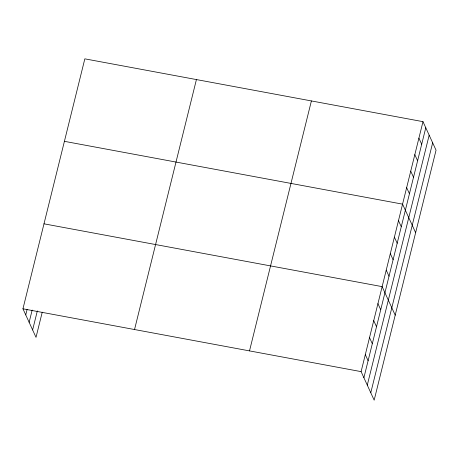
<?xml version="1.0" encoding="UTF-8"?>
<svg xmlns="http://www.w3.org/2000/svg" width="459" height="459" viewBox="0 0 459 459"><rect width="100%" height="100%" fill="white"/><g stroke="black" fill="none" stroke-linecap="round" stroke-linejoin="round"><path stroke-width="0.69" d="M42.239 312.183L36.014 337.342L22.95 308.804L84.835 58.844L422.986 121.658L436.05 150.196L374.165 400.156L361.101 371.624L422.986 121.658M25.744 314.914L27.092 309.475M29.135 322.316L32.164 310.077M32.623 329.941L37.34 310.904M134.539 329.533L196.423 79.573M249.512 350.894L311.397 100.934M363.895 377.728L425.78 127.768M367.286 385.13L429.171 135.17M370.774 392.755L432.659 142.795M64.415 141.332L402.566 204.146L415.63 232.679M43.989 223.82L382.14 286.634L395.205 315.167M22.95 308.804L361.101 371.624M418.901 138.159L421.701 144.264M414.816 154.654L417.615 160.765M410.73 171.155L413.53 177.26M406.651 187.651L409.445 193.755M398.481 220.647L401.275 226.752M394.396 237.142L397.19 243.247M390.311 253.638L393.105 259.748M386.226 270.139L389.02 276.243M377.935 303.634L380.729 309.739M373.724 320.629L376.523 326.739M369.518 337.629L372.312 343.734M365.307 354.623L368.107 360.734"/></g></svg>
